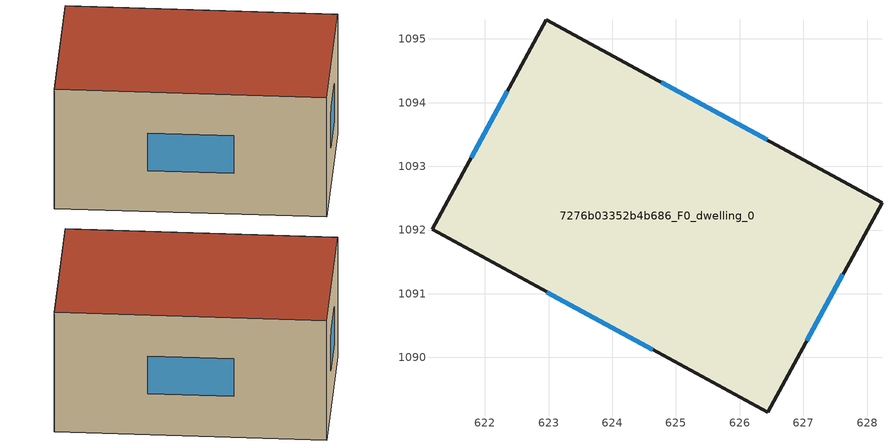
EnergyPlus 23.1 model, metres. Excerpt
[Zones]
7276b03352b4b686_F0_dwelling_0
 floor ground (EU_floor_Construction): 628.23,1092.43 626.44,1089.14 621.17,1092.01 622.97,1095.3 z0
 wall outside (EU_wall_Construction): 626.44,1089.14 628.23,1092.43 622.97,1095.3 621.17,1092.01 626.44,1089.14 z0:3
 window (EU_Window_Construction): 627.05,1090.26 627.62,1091.3 / 622.97,1091.03 624.64,1090.12 / 622.35,1094.18 621.79,1093.14 / 626.43,1093.41 624.77,1094.32 z1.03:1.97
 roof outside (EU_roof_Construction): 626.44,1089.14 628.23,1092.43 622.97,1095.3 621.17,1092.01 z3
[Building]
EU S2 Campaign: North Axis=0; Terrain=City; Solar Distribution=FullExterior
[Site:Location]
Cape.Town.Intl.AP: Latitude=-33.965; Longitude=18.602; Time Zone=2; Elevation=46
[SizingPeriod:WeatherFileDays]
AnnualSizingPeriod: Begin Month=1; Begin Day of Month=1; End Month=12; End Day of Month=31; Day of Week for Start Day=Monday; Use Weather File Daylight Saving Period=No; Use Weather File Rain and Snow Indicators=No
[MATERIAL]
EU_InternalMass_Material: Roughness=MediumRough; Thickness=0.1; Conductivity=1; Density=1800; Specific Heat=900; Thermal Absorptance=0.9; Solar Absorptance=0.7; Visible Absorptance=0.7
[MATERIAL:NOMASS] Roughness=MediumRough; Thermal Absorptance=0.9; Solar Absorptance=0.7; Visible Absorptance=0.7
Name | Thermal Resistance
EU_wall_NoMass | 0.493876
EU_roof_NoMass | 0.449382
EU_floor_NoMass | 1.25
[WINDOWMATERIAL:SIMPLEGLAZINGSYSTEM]
EU_Window_SimpleGlazing: UFactor=4.4; Solar Heat Gain Coefficient=0.85; Visible Transmittance=0.85
[CONSTRUCTION]
EU_wall_Construction: EU_wall_NoMass
EU_roof_Construction: EU_roof_NoMass
EU_floor_Construction: EU_floor_NoMass
EU_Window_Construction: EU_Window_SimpleGlazing
EU_InternalMass_Construction: EU_InternalMass_Material
[ZONE]
7276b03352b4b686_F0_dwelling_0: Type=1; Multiplier=1; Ceiling Height=autocalculate; Volume=67.5341; Floor Area=autocalculate; Part of Total Floor Area=Yes
[INTERNALMASS]
7276b03352b4b686_F0_dwelling_0_EU_InternalMass: Construction=EU_InternalMass_Construction; Zone or ZoneList=7276b03352b4b686_F0_dwelling_0; Surface Area=22.5113
[OTHEREQUIPMENT]
EU_Step8_InternalGain_7276b03352b4b686_F0_dwelling_0_f000: Fuel Type=Electricity; Zone or ZoneList or Space or SpaceList=7276b03352b4b686_F0_dwelling_0; Schedule=EU_Step8_GainSchedule_7276b03352b4b686_F0_dwelling_0_f000; Design Level Calculation Method=Watts/Area; Power per Zone Floor Area=1; Fraction Latent=0; Fraction Radiant=0; Fraction Lost=0; Carbon Dioxide Generation Rate=0; EndUse Subcategory=EU_Step8_InternalGains
[ZONEVENTILATION:DESIGNFLOWRATE]
EU_ConstantAir_7276b03352b4b686_F0_dwelling_0: Zone or ZoneList or Space or SpaceList=7276b03352b4b686_F0_dwelling_0; Schedule=EU_AlwaysOn; Design Flow Rate Calculation Method=AirChanges/Hour; Air Changes per Hour=0.64; Ventilation Type=Natural; Fan Pressure Rise=0; Fan Total Efficiency=1; Constant Term Coefficient=1; Temperature Term Coefficient=0; Velocity Term Coefficient=0; Velocity Squared Term Coefficient=0; Minimum Indoor Temperature=-100; Maximum Indoor Temperature=100; Delta Temperature=-100; Minimum Outdoor Temperature=-100; Maximum Outdoor Temperature=100; Maximum Wind Speed=40
[HVACTEMPLATE:THERMOSTAT]
EU_HeatOnly_7276b03352b4b686_F0_dwelling_0: Constant Heating Setpoint=20; Constant Cooling Setpoint=50
[HVACTEMPLATE:ZONE:IDEALLOADSAIRSYSTEM]
7276b03352b4b686_F0_dwelling_0: Template Thermostat=EU_HeatOnly_7276b03352b4b686_F0_dwelling_0; System Availability Schedule=EU_AlwaysOn; Maximum Heating Supply Air Temperature=50; Minimum Cooling Supply Air Temperature=13; Maximum Heating Supply Air Humidity Ratio=0.0156; Minimum Cooling Supply Air Humidity Ratio=0.0077; Heating Limit=NoLimit; Cooling Limit=NoLimit; Heating Availability Schedule=EU_AlwaysOn; Cooling Availability Schedule=EU_CoolingOff; Dehumidification Control Type=ConstantSensibleHeatRatio; Cooling Sensible Heat Ratio=0.7; Dehumidification Setpoint=60; Humidification Control Type=None; Humidification Setpoint=30; Outdoor Air Method=None; Outdoor Air Flow Rate per Person=0.00944; Outdoor Air Flow Rate per Zone Floor Area=0; Outdoor Air Flow Rate per Zone=0; Demand Controlled Ventilation Type=None; Outdoor Air Economizer Type=NoEconomizer; Heat Recovery Type=None; Sensible Heat Recovery Effectiveness=0.7; Latent Heat Recovery Effectiveness=0.65
[SIZING:ZONE]
7276b03352b4b686_F0_dwelling_0: Zone Cooling Design Supply Air Temperature Input Method=SupplyAirTemperature; Zone Cooling Design Supply Air Temperature=13; Zone Heating Design Supply Air Temperature Input Method=SupplyAirTemperature; Zone Heating Design Supply Air Temperature=50; Zone Cooling Design Supply Air Humidity Ratio=0.008; Zone Heating Design Supply Air Humidity Ratio=0.008; Cooling Design Air Flow Method=DesignDay; Cooling Design Air Flow Rate=0; Cooling Minimum Air Flow per Zone Floor Area=0.000762; Cooling Minimum Air Flow=0; Cooling Minimum Air Flow Fraction=0.2; Heating Design Air Flow Method=DesignDay; Heating Design Air Flow Rate=0; Heating Maximum Air Flow per Zone Floor Area=0.002032; Heating Maximum Air Flow=0.141576; Heating Maximum Air Flow Fraction=0.3; Account for Dedicated Outdoor Air System=No; Dedicated Outdoor Air System Control Strategy=NeutralSupplyAir; Dedicated Outdoor Air Low Setpoint Temperature for Design=autosize; Dedicated Outdoor Air High Setpoint Temperature for Design=autosize; Zone Load Sizing Method=Sensible Load Only No Latent Load; Zone Latent Cooling Design Supply Air Humidity Ratio Input Method=HumidityRatioDifference; Zone Cooling Design Supply Air Humidity Ratio Difference=0.005; Zone Latent Heating Design Supply Air Humidity Ratio Input Method=HumidityRatioDifference; Zone Humidification Design Supply Air Humidity Ratio Difference=0.005
[SCHEDULE:CONSTANT]
Name | Hourly Value
EU_AlwaysOn | 1
EU_CoolingOff | 0
[SCHEDULE:FILE]
EU_Step8_GainSchedule_7276b03352b4b686_F0_dwelling_0_f000: File=../../schedules/7276b03352b4b686/7276b03352b4b686_F0_dwelling_0_f000_gain.csv; Column Number=1; Rows to Skip at Top=0; Number of Hours of Data=8760; Column Separator=Comma; Interpolate to Timestep=No; Minutes per Item=60; Adjust Schedule for Daylight Savings=Yes
